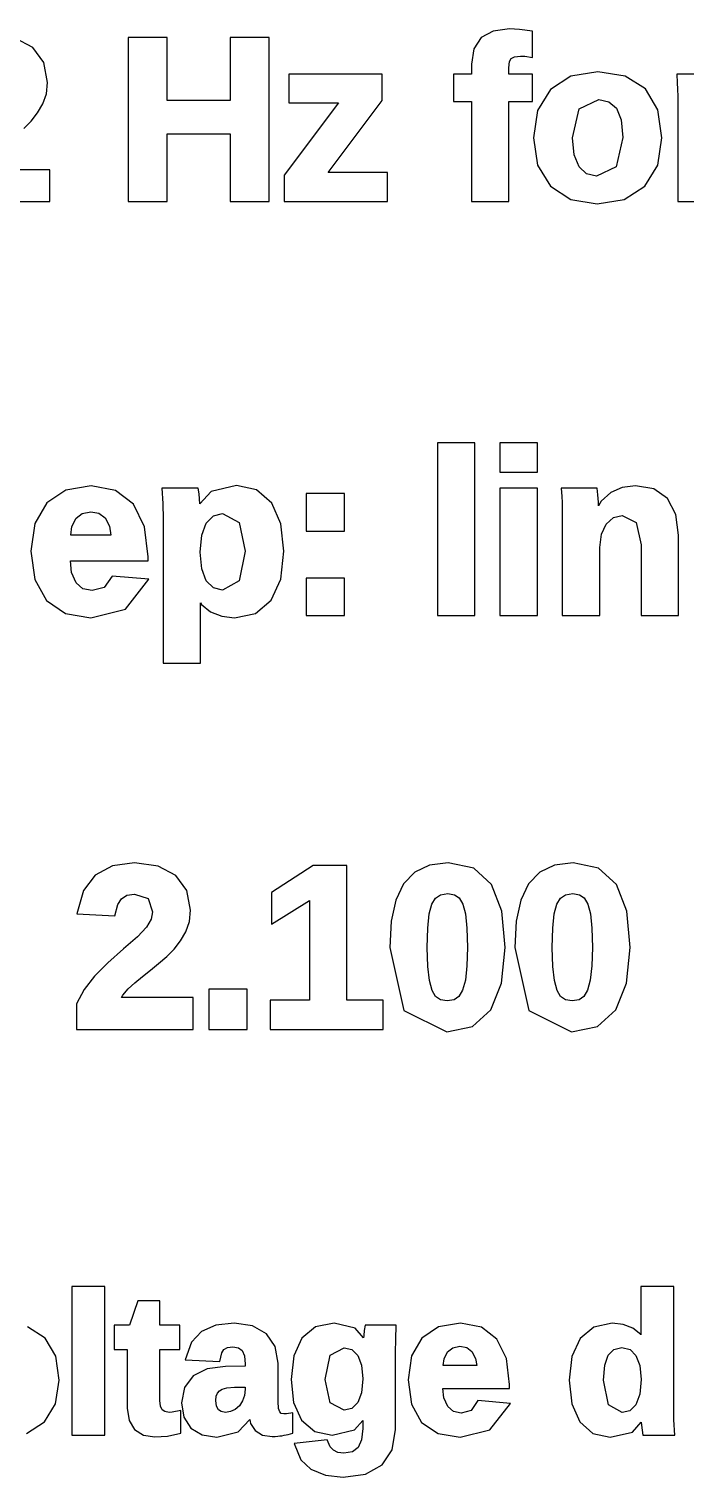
# Model space of a CAD drawing. Header units: metres. Extents: x 7 to 143, y 7 to 53.
# Drawn here: x 57.72 to 68.81, y 7.41 to 31.89 of the extents above; entities that cross this region are included whole.
import ezdxf

# ---------------------------------------------------------------- set-up
doc = ezdxf.new("R2010")
doc.units = ezdxf.units.M

msp = doc.modelspace()

# ---------------------------------------------------------------- linework, layer by layer
for p, q in [((65.5634, 31.8586), (65.3575, 31.7469)), ((65.8405, 31.894), (65.5634, 31.8586)), ((66.0063, 31.8861), (65.8405, 31.894)), ((66.2305, 31.8575), (66.0063, 31.8861)), ((66.2305, 31.4109), (66.2305, 31.8575)), ((57.7811, 31.5827), (57.4809, 31.7404)), ((60.0516, 31.7515), (59.3914, 31.7515)), ((59.3914, 31.7515), (59.3914, 28.9761)), ((60.0516, 30.6863), (60.0516, 31.7515)), ((61.7775, 31.7515), (61.1174, 31.7515)), ((61.1174, 31.7515), (61.1174, 30.6863)), ((61.7775, 28.9761), (61.7775, 31.7515)), ((65.3575, 31.7469), (65.2336, 31.5564)), ((57.9685, 31.3268), (57.7811, 31.5827)), ((65.2336, 31.5564), (65.1944, 31.2989)), ((65.826, 31.239), (65.8385, 31.3422)), ((65.8385, 31.3422), (65.8685, 31.3955)), ((65.8685, 31.3955), (65.9234, 31.4248)), ((65.9234, 31.4248), (66.0263, 31.4367)), ((66.0263, 31.4367), (66.0972, 31.4328)), ((66.0972, 31.4328), (66.2305, 31.4109)), ((58.0297, 30.9914), (57.9685, 31.3268)), ((63.6847, 31.1306), (62.1074, 31.1306)), ((62.1074, 31.1306), (62.1074, 30.6451)), ((63.6847, 30.6823), (63.6847, 31.1306)), ((65.1944, 31.1306), (64.8944, 31.1306)), ((64.8944, 31.1306), (64.8944, 30.6698)), ((65.1944, 31.2989), (65.1944, 31.1306)), ((65.826, 31.1306), (65.826, 31.239)), ((66.2305, 31.1306), (65.826, 31.1306)), ((66.2305, 30.6698), (66.2305, 31.1306)), ((67.3329, 31.1692), (66.8775, 31.0952)), ((67.7947, 31.0978), (67.3329, 31.1692)), ((68.138, 30.88), (67.7947, 31.0978)), ((69.273, 31.1306), (68.6658, 31.1306)), ((68.6658, 31.1306), (68.6743, 30.9839)), ((58.0099, 30.7996), (58.0297, 30.9914)), ((66.5311, 30.8704), (66.315, 30.5154)), ((66.8775, 31.0952), (66.5311, 30.8704)), ((68.3479, 30.5268), (68.138, 30.88)), ((68.6743, 30.9839), (68.6792, 30.8788)), ((68.6792, 30.8788), (68.6827, 30.7522)), ((57.8622, 30.4755), (57.9509, 30.6287)), ((57.9509, 30.6287), (58.0099, 30.7996)), ((61.1174, 30.6863), (60.0516, 30.6863)), ((62.9462, 30.6451), (62.0296, 29.4206)), ((62.1074, 30.6451), (62.9462, 30.6451)), ((62.7738, 29.4654), (63.6847, 30.6823)), ((64.8944, 30.6698), (65.1944, 30.6698)), ((65.1944, 30.6698), (65.1944, 28.9761)), ((65.826, 30.6698), (66.2305, 30.6698)), ((65.826, 28.9761), (65.826, 30.6698)), ((67.0194, 30.5431), (67.3471, 30.6997)), ((67.3471, 30.6997), (67.519, 30.6644)), ((67.519, 30.6644), (67.6467, 30.5565)), ((68.6827, 30.7522), (68.6839, 30.5979)), ((57.7529, 30.3364), (57.8622, 30.4755)), ((66.315, 30.5154), (66.2439, 30.0553)), ((66.9052, 30.0519), (67.0194, 30.5431)), ((67.6467, 30.5565), (67.7289, 30.3591)), ((68.4166, 30.055), (68.3479, 30.5268)), ((68.6839, 30.5979), (68.6839, 28.9761)), ((57.6272, 30.2088), (57.7529, 30.3364)), ((60.0516, 30.123), (61.1174, 30.123)), ((60.0516, 28.9761), (60.0516, 30.123)), ((61.1174, 30.123), (61.1174, 28.9761)), ((67.7289, 30.3591), (67.7573, 30.0587)), ((66.2439, 30.0553), (66.3149, 29.5935)), ((66.9334, 29.7647), (66.9052, 30.0519)), ((67.7573, 30.0587), (67.6416, 29.5632)), ((68.3446, 29.5921), (68.4166, 30.055)), ((67.0155, 29.5612), (66.9334, 29.7647)), ((58.071, 29.5148), (56.8646, 29.5148)), ((58.071, 28.9761), (58.071, 29.5148)), ((62.0296, 29.4206), (62.0296, 28.9761)), ((63.7777, 29.4654), (62.7738, 29.4654)), ((63.7777, 28.9761), (63.7777, 29.4654)), ((66.3149, 29.5935), (66.531, 29.2374)), ((67.1425, 29.4434), (67.0155, 29.5612)), ((67.3102, 29.4053), (67.1425, 29.4434)), ((67.6416, 29.5632), (67.3102, 29.4053)), ((68.1254, 29.2362), (68.3446, 29.5921)), ((66.531, 29.2374), (66.8745, 29.0118)), ((67.7767, 29.0114), (68.1254, 29.2362)), ((56.0989, 28.9761), (58.071, 28.9761)), ((59.3914, 28.9761), (60.0516, 28.9761)), ((61.1174, 28.9761), (61.7775, 28.9761)), ((62.0296, 28.9761), (63.7777, 28.9761)), ((65.1944, 28.9761), (65.826, 28.9761)), ((66.8745, 29.0118), (67.3216, 28.9375)), ((67.3216, 28.9375), (67.7767, 29.0114)), ((68.6839, 28.9761), (69.3175, 28.9761)), ((65.2555, 24.8939), (64.6219, 24.8939)), ((64.6219, 24.8939), (64.6219, 21.9761)), ((65.2555, 21.9761), (65.2555, 24.8939)), ((66.3107, 24.8939), (65.6771, 24.8939)), ((65.6771, 24.8939), (65.6771, 24.4008)), ((66.3107, 24.4008), (66.3107, 24.8939)), ((65.6771, 24.4008), (66.3107, 24.4008)), ((58.3394, 24.0977), (58.0155, 23.8801)), ((58.7695, 24.1693), (58.3394, 24.0977)), ((59.1802, 24.0921), (58.7695, 24.1693)), ((59.4848, 23.8576), (59.1802, 24.0921)), ((60.5776, 24.1306), (59.9643, 24.1306)), ((59.9643, 24.1306), (59.9785, 23.8693)), ((60.5939, 24.0362), (60.5776, 24.1306)), ((60.6015, 23.9492), (60.5939, 24.0362)), ((60.7936, 24.0749), (60.6057, 23.8655)), ((61.2224, 24.1755), (60.7936, 24.0749)), ((61.5645, 24.1013), (61.2224, 24.1755)), ((61.8204, 23.8784), (61.5645, 24.1013)), ((63.0515, 24.0394), (62.4047, 24.0394)), ((62.4047, 24.0394), (62.4047, 23.404)), ((63.0515, 23.404), (63.0515, 24.0394)), ((66.3107, 24.1306), (65.6771, 24.1306)), ((65.6771, 24.1306), (65.6771, 21.9761)), ((66.3107, 21.9761), (66.3107, 24.1306)), ((67.3211, 24.1306), (66.7139, 24.1306)), ((66.7139, 24.1306), (66.7226, 23.9885)), ((67.3324, 24.0185), (67.3211, 24.1306)), ((67.341, 23.8909), (67.3324, 24.0185)), ((67.5518, 24.0564), (67.391, 23.9073)), ((67.7451, 24.1425), (67.5518, 24.0564)), ((67.9702, 24.171), (67.7451, 24.1425)), ((68.2773, 24.1174), (67.9702, 24.171)), ((68.5089, 23.9531), (68.2773, 24.1174)), ((58.0155, 23.8801), (57.8155, 23.5293)), ((59.6687, 23.4779), (59.4848, 23.8576)), ((59.9785, 23.8693), (59.9823, 23.6078)), ((60.6057, 23.8655), (60.6015, 23.9492)), ((61.9761, 23.5267), (61.8204, 23.8784)), ((66.7226, 23.9885), (66.7275, 23.8891)), ((66.7275, 23.8891), (66.731, 23.7708)), ((66.731, 23.7708), (66.7322, 23.6207)), ((67.3443, 23.8296), (67.341, 23.8909)), ((67.391, 23.9073), (67.3443, 23.8296)), ((68.6497, 23.6867), (68.5089, 23.9531)), ((57.8155, 23.5293), (57.7501, 23.063)), ((58.4426, 23.4794), (58.5117, 23.6193)), ((58.5117, 23.6193), (58.6166, 23.703)), ((58.6166, 23.703), (58.7614, 23.7315)), ((58.7614, 23.7315), (58.8989, 23.7045)), ((58.8989, 23.7045), (59.0033, 23.625)), ((59.0033, 23.625), (59.0766, 23.4863)), ((59.9823, 23.6078), (59.9823, 21.1692)), ((60.6357, 23.3334), (60.7142, 23.5403)), ((60.7142, 23.5403), (60.8348, 23.6623)), ((60.8348, 23.6623), (60.9901, 23.7008)), ((60.9901, 23.7008), (61.2701, 23.5484)), ((61.2701, 23.5484), (61.3693, 23.0627)), ((62.0269, 23.0628), (61.9761, 23.5267)), ((66.7322, 23.6207), (66.7322, 21.9761)), ((67.3941, 23.35), (67.4755, 23.5233)), ((67.4755, 23.5233), (67.5959, 23.6326)), ((67.5959, 23.6326), (67.7409, 23.667)), ((67.7409, 23.667), (67.9781, 23.5502)), ((67.9781, 23.5502), (68.0633, 23.1731)), ((68.6949, 23.3337), (68.6497, 23.6867)), ((58.4221, 23.335), (58.4426, 23.4794)), ((59.1026, 23.335), (58.4221, 23.335)), ((59.0766, 23.4863), (59.1026, 23.335)), ((59.7285, 22.9689), (59.6687, 23.4779)), ((60.6085, 23.0477), (60.6357, 23.3334)), ((62.4047, 23.404), (63.0515, 23.404)), ((67.3658, 23.1243), (67.3941, 23.35)), ((68.6949, 21.9761), (68.6949, 23.3337)), ((57.7501, 23.063), (57.8145, 22.5838)), ((60.6356, 22.7647), (60.6085, 23.0477)), ((61.3693, 23.0627), (61.269, 22.5628)), ((61.9739, 22.5934), (62.0269, 23.0628)), ((67.3658, 21.9761), (67.3658, 23.1243)), ((68.0633, 23.1731), (68.0633, 21.9761)), ((58.4374, 22.7006), (58.4163, 22.9008)), ((58.4163, 22.9008), (59.7285, 22.9008)), ((59.7285, 22.9008), (59.7285, 22.9689)), ((57.8145, 22.5838), (58.0113, 22.2279)), ((58.513, 22.5286), (58.4374, 22.7006)), ((58.6291, 22.4297), (58.513, 22.5286)), ((59.1202, 22.6424), (58.9879, 22.45)), ((59.7448, 22.5882), (59.1202, 22.6424)), ((59.3459, 22.0834), (59.7448, 22.5882)), ((60.714, 22.562), (60.6356, 22.7647)), ((60.8336, 22.4433), (60.714, 22.562)), ((61.269, 22.5628), (60.986, 22.4059)), ((61.8114, 22.2373), (61.9739, 22.5934)), ((63.0515, 22.6097), (62.4047, 22.6097)), ((62.4047, 22.6097), (62.4047, 21.9761)), ((63.0515, 21.9761), (63.0515, 22.6097)), ((58.7866, 22.3965), (58.6291, 22.4297)), ((58.9879, 22.45), (58.7866, 22.3965)), ((60.986, 22.4059), (60.8336, 22.4433)), ((58.0113, 22.2279), (58.3326, 22.0093)), ((58.7634, 21.9371), (59.3459, 22.0834)), ((60.6159, 22.0074), (60.6136, 22.1913)), ((60.6136, 22.1913), (60.6327, 22.1627)), ((60.6327, 22.1627), (60.7861, 22.0386)), ((60.7861, 22.0386), (60.9737, 21.9628)), ((61.5448, 22.0118), (61.8114, 22.2373)), ((58.3326, 22.0093), (58.7634, 21.9371)), ((60.6159, 21.1692), (60.6159, 22.0074)), ((60.9737, 21.9628), (61.191, 21.9376)), ((61.191, 21.9376), (61.5448, 22.0118)), ((62.4047, 21.9761), (63.0515, 21.9761)), ((64.6219, 21.9761), (65.2555, 21.9761)), ((65.6771, 21.9761), (66.3107, 21.9761)), ((66.7322, 21.9761), (67.3658, 21.9761)), ((68.0633, 21.9761), (68.6949, 21.9761)), ((59.9823, 21.1692), (60.6159, 21.1692)), ((59.1269, 17.7408), (58.8349, 17.5848)), ((59.5009, 17.7918), (59.1269, 17.7408)), ((59.899, 17.7404), (59.5009, 17.7918)), ((60.1992, 17.5827), (59.899, 17.7404)), ((62.5207, 17.7515), (61.8152, 17.2938)), ((63.0906, 17.7515), (62.5207, 17.7515)), ((63.0906, 15.473), (63.0906, 17.7515)), ((64.2382, 17.6384), (64.05, 17.4416)), ((64.4875, 17.754), (64.2382, 17.6384)), ((64.8017, 17.792), (64.4875, 17.754)), ((65.2341, 17.7016), (64.8017, 17.792)), ((65.5368, 17.4267), (65.2341, 17.7016)), ((66.3504, 17.6384), (66.1622, 17.4416)), ((66.5997, 17.754), (66.3504, 17.6384)), ((66.9138, 17.792), (66.5997, 17.754)), ((67.3462, 17.7016), (66.9138, 17.792)), ((67.649, 17.4267), (67.3462, 17.7016)), ((58.8349, 17.5848), (58.6366, 17.329)), ((60.3866, 17.3268), (60.1992, 17.5827)), ((64.05, 17.4416), (63.9183, 17.1652)), ((65.7088, 16.979), (65.5368, 17.4267)), ((66.1622, 17.4416), (66.0304, 17.1652)), ((67.8209, 16.979), (67.649, 17.4267)), ((58.6366, 17.329), (58.5247, 16.9316)), ((59.2159, 17.0884), (59.2798, 17.1874)), ((59.2798, 17.1874), (59.372, 17.2451)), ((59.372, 17.2451), (59.5006, 17.2648)), ((59.5006, 17.2648), (59.7289, 17.1891)), ((59.7289, 17.1891), (59.8046, 16.9633)), ((60.4478, 16.9914), (60.3866, 17.3268)), ((61.8152, 17.2938), (61.8152, 16.7569)), ((61.8152, 16.7569), (62.457, 17.1575)), ((62.457, 17.1575), (62.457, 15.473)), ((63.9183, 17.1652), (63.8408, 16.8077)), ((64.5275, 17.0951), (64.5888, 17.198)), ((64.5888, 17.198), (64.6725, 17.2534)), ((64.6725, 17.2534), (64.7955, 17.2729)), ((64.7955, 17.2729), (64.9104, 17.2538)), ((64.9104, 17.2538), (64.9898, 17.1995)), ((64.9898, 17.1995), (65.0496, 17.0968)), ((66.0304, 17.1652), (65.9529, 16.8077)), ((66.6396, 17.0951), (66.7009, 17.198)), ((66.7009, 17.198), (66.7847, 17.2534)), ((66.7847, 17.2534), (66.9076, 17.2729)), ((66.9076, 17.2729), (67.0225, 17.2538)), ((67.0225, 17.2538), (67.1019, 17.1995)), ((67.1019, 17.1995), (67.1617, 17.0968)), ((58.5247, 16.9316), (59.165, 16.8954)), ((59.165, 16.8954), (59.2159, 17.0884)), ((59.8046, 16.9633), (59.7805, 16.8406)), ((60.428, 16.7996), (60.4478, 16.9914)), ((64.4576, 16.6902), (64.4833, 16.9299)), ((64.4833, 16.9299), (64.5275, 17.0951)), ((65.0496, 17.0968), (65.0939, 16.9308)), ((65.0939, 16.9308), (65.1203, 16.6904)), ((65.7649, 16.3646), (65.7088, 16.979)), ((66.5697, 16.6902), (66.5954, 16.9299)), ((66.5954, 16.9299), (66.6396, 17.0951)), ((67.1617, 17.0968), (67.206, 16.9308)), ((67.206, 16.9308), (67.2324, 16.6904)), ((67.877, 16.3646), (67.8209, 16.979)), ((59.7027, 16.706), (59.5534, 16.544)), ((59.7805, 16.8406), (59.7027, 16.706)), ((60.369, 16.6287), (60.428, 16.7996)), ((63.8408, 16.8077), (63.815, 16.3607)), ((64.4489, 16.3645), (64.4576, 16.6902)), ((65.1203, 16.6904), (65.1292, 16.3646)), ((65.9529, 16.8077), (65.9271, 16.3607)), ((66.561, 16.3646), (66.5697, 16.6902)), ((67.2324, 16.6904), (67.2413, 16.3646)), ((59.5534, 16.544), (59.3164, 16.3379)), ((60.171, 16.3364), (60.2803, 16.4755)), ((60.2803, 16.4755), (60.369, 16.6287)), ((59.3164, 16.3379), (59.0474, 16.104)), ((59.908, 16.0907), (60.0453, 16.2088)), ((60.0453, 16.2088), (60.171, 16.3364)), ((63.815, 16.3607), (64.0514, 15.2982)), ((64.458, 16.042), (64.4489, 16.3645)), ((65.1292, 16.3646), (65.1201, 16.0504)), ((65.7056, 15.757), (65.7649, 16.3646)), ((65.9271, 16.3607), (66.1635, 15.2982)), ((66.5701, 16.042), (66.561, 16.3646)), ((67.2413, 16.3646), (67.2322, 16.0504)), ((67.8177, 15.757), (67.877, 16.3646)), ((59.0474, 16.104), (58.8263, 15.8773)), ((59.6332, 15.872), (59.768, 15.9796)), ((59.768, 15.9796), (59.908, 16.0907)), ((64.4851, 15.8017), (64.458, 16.042)), ((65.1201, 16.0504), (65.0929, 15.8121)), ((66.5972, 15.8017), (66.5701, 16.042)), ((67.2322, 16.0504), (67.2051, 15.8121)), ((58.8263, 15.8773), (58.6516, 15.6509)), ((59.3959, 15.6618), (59.508, 15.7668)), ((59.508, 15.7668), (59.6332, 15.872)), ((64.5303, 15.635), (64.4851, 15.8017)), ((65.0929, 15.8121), (65.0472, 15.6435)), ((65.5241, 15.3081), (65.7056, 15.757)), ((66.6425, 15.635), (66.5972, 15.8017)), ((67.2051, 15.8121), (67.1593, 15.6434)), ((67.6362, 15.3081), (67.8177, 15.757)), ((58.6516, 15.6509), (58.517, 15.4094)), ((59.2827, 15.5148), (59.3057, 15.5557)), ((60.4891, 15.5148), (59.2827, 15.5148)), ((59.3057, 15.5557), (59.3959, 15.6618)), ((60.4891, 14.9761), (60.4891, 15.5148)), ((61.4069, 15.6553), (60.7582, 15.6553)), ((60.7582, 15.6553), (60.7582, 14.9761)), ((61.4069, 14.9761), (61.4069, 15.6553)), ((62.457, 15.473), (61.7943, 15.473)), ((61.7943, 15.473), (61.7943, 14.9761)), ((63.7038, 15.473), (63.0906, 15.473)), ((63.7038, 14.9761), (63.7038, 15.473)), ((64.5909, 15.5321), (64.5303, 15.635)), ((64.6715, 15.4776), (64.5909, 15.5321)), ((64.7879, 15.4585), (64.6715, 15.4776)), ((64.903, 15.4786), (64.7879, 15.4585)), ((64.9848, 15.5363), (64.903, 15.4786)), ((65.0472, 15.6435), (64.9848, 15.5363)), ((66.7031, 15.5321), (66.6425, 15.635)), ((66.7836, 15.4776), (66.7031, 15.5321)), ((66.9, 15.4585), (66.7836, 15.4776)), ((67.0152, 15.4786), (66.9, 15.4585)), ((67.097, 15.5363), (67.0152, 15.4786)), ((67.1593, 15.6434), (67.097, 15.5363)), ((58.517, 15.4094), (58.517, 14.9761)), ((64.0514, 15.2982), (64.7776, 14.9356)), ((65.2149, 15.0294), (65.5241, 15.3081)), ((66.1635, 15.2982), (66.8898, 14.9356)), ((67.327, 15.0294), (67.6362, 15.3081)), ((58.517, 14.9761), (60.4891, 14.9761)), ((60.7582, 14.9761), (61.4069, 14.9761)), ((61.7943, 14.9761), (63.7038, 14.9761)), ((64.7776, 14.9356), (65.2149, 15.0294)), ((66.8898, 14.9356), (67.327, 15.0294)), ((59.0008, 10.6305), (58.4434, 10.6305)), ((58.4434, 10.6305), (58.4434, 8.11525)), ((59.0008, 8.11525), (59.0008, 10.6305)), ((68.616, 10.6305), (68.0586, 10.6305)), ((68.0586, 10.6305), (68.0586, 9.93732)), ((68.616, 8.54935), (68.616, 10.6305)), ((59.5592, 10.3896), (59.416, 9.9762)), ((59.9312, 10.3896), (59.5592, 10.3896)), ((59.9312, 9.9762), (59.9312, 10.3896)), ((57.9879, 9.75937), (57.6909, 9.94777)), ((59.416, 9.9762), (59.1558, 9.9762)), ((59.1558, 9.9762), (59.1558, 9.56697)), ((60.2648, 9.9762), (59.9312, 9.9762)), ((60.2648, 9.56697), (60.2648, 9.9762)), ((60.6322, 9.86777), (60.4637, 9.68903)), ((60.8745, 9.97443), (60.6322, 9.86777)), ((61.1839, 10.0091), (60.8745, 9.97443)), ((61.4949, 9.96587), (61.1839, 10.0091)), ((61.7323, 9.83218), (61.4949, 9.96587)), ((61.8805, 9.6145), (61.7323, 9.83218)), ((62.5618, 9.94835), (62.3297, 9.75734)), ((62.8776, 10.0116), (62.5618, 9.94835)), ((63.2289, 9.92583), (62.8776, 10.0116)), ((63.3718, 9.7616), (63.2289, 9.92583)), ((63.3743, 9.8015), (63.3718, 9.7616)), ((63.382, 9.88504), (63.3743, 9.8015)), ((63.3972, 9.9762), (63.382, 9.88504)), ((63.9245, 9.9762), (63.3972, 9.9762)), ((63.9152, 9.73578), (63.9245, 9.9762)), ((64.6373, 9.94769), (64.3569, 9.75934)), ((65.0087, 10.0095), (64.6373, 9.94769)), ((65.3636, 9.94279), (65.0087, 10.0095)), ((65.6274, 9.73972), (65.3636, 9.94279)), ((67.2669, 9.94553), (67.0352, 9.75139)), ((67.5741, 10.0093), (67.2669, 9.94553)), ((67.7629, 9.98816), (67.5741, 10.0093)), ((67.925, 9.92432), (67.7629, 9.98816)), ((68.0573, 9.81734), (67.925, 9.92432)), ((68.06, 9.81311), (68.0573, 9.81734)), ((68.0586, 9.93732), (68.06, 9.81311)), ((58.1694, 9.45395), (57.9879, 9.75937)), ((59.1558, 9.56697), (59.3788, 9.56697)), ((59.3788, 9.56697), (59.3788, 8.57515)), ((59.9312, 8.70497), (59.9312, 9.56697)), ((59.9312, 9.56697), (60.2648, 9.56697)), ((60.4637, 9.68903), (60.3567, 9.3896)), ((60.9761, 9.50874), (61.013, 9.56752)), ((61.013, 9.56752), (61.0699, 9.59979)), ((61.0699, 9.59979), (61.1626, 9.61197)), ((61.1626, 9.61197), (61.2602, 9.59459)), ((61.2602, 9.59459), (61.3197, 9.54742)), ((61.9282, 9.33145), (61.8805, 9.6145)), ((62.3297, 9.75734), (62.191, 9.45604)), ((62.8088, 9.46669), (63.046, 9.59322)), ((63.046, 9.59322), (63.1727, 9.56281)), ((63.1727, 9.56281), (63.2726, 9.46568)), ((63.9128, 9.51932), (63.9152, 9.73578)), ((64.3569, 9.75934), (64.184, 9.45601)), ((64.7933, 9.52623), (64.8806, 9.59592)), ((64.8806, 9.59592), (65.0016, 9.61972)), ((65.0016, 9.61972), (65.1165, 9.59721)), ((65.1165, 9.59721), (65.2034, 9.53096)), ((65.7863, 9.41167), (65.6274, 9.73972)), ((67.0352, 9.75139), (66.8948, 9.44565)), ((67.509, 9.47141), (67.604, 9.56516)), ((67.604, 9.56516), (67.7391, 9.59654)), ((67.7391, 9.59654), (67.8771, 9.56398)), ((67.8771, 9.56398), (67.9772, 9.466)), ((58.2286, 9.04709), (58.1694, 9.45395)), ((60.3567, 9.3896), (60.9429, 9.36159)), ((60.9429, 9.36159), (60.9761, 9.50874)), ((61.3197, 9.54742), (61.3569, 9.46019)), ((61.3569, 9.46019), (61.3709, 9.31987)), ((61.3709, 9.31987), (61.3709, 9.28203)), ((61.9282, 8.68777), (61.9282, 9.33145)), ((62.191, 9.45604), (62.1459, 9.06042)), ((62.7241, 9.06039), (62.8088, 9.46669)), ((63.2726, 9.46568), (63.3387, 9.30003)), ((63.9128, 8.21495), (63.9128, 9.51932)), ((64.184, 9.45601), (64.1276, 9.05402)), ((64.719, 9.29428), (64.7353, 9.40874)), ((64.7353, 9.40874), (64.7933, 9.52623)), ((65.2034, 9.53096), (65.2649, 9.41454)), ((65.2649, 9.41454), (65.2857, 9.29428)), ((65.8377, 8.9738), (65.7863, 9.41167)), ((66.8948, 9.44565), (66.8491, 9.0442)), ((67.4479, 9.30014), (67.509, 9.47141)), ((67.9772, 9.466), (68.0422, 9.29605)), ((60.4923, 9.11948), (60.3443, 8.92494)), ((60.7286, 9.23665), (60.4923, 9.11948)), ((61.0381, 9.27632), (60.7286, 9.23665)), ((61.3709, 9.28203), (61.0381, 9.27632)), ((62.1459, 9.06042), (62.1897, 8.66696)), ((62.8079, 8.66277), (62.7241, 9.06039)), ((63.3387, 9.30003), (63.3617, 9.07002)), ((63.3617, 9.07002), (63.3387, 8.83398)), ((65.2857, 9.29428), (64.719, 9.29428)), ((67.4267, 9.04698), (67.4479, 9.30014)), ((68.0422, 9.29605), (68.0649, 9.05554)), ((58.1665, 8.64787), (58.2286, 9.04709)), ((60.3443, 8.92494), (60.296, 8.66391)), ((60.8815, 8.77531), (60.9023, 8.82954)), ((60.9023, 8.82954), (60.9346, 8.86798)), ((60.9346, 8.86798), (60.98, 8.8958)), ((60.98, 8.8958), (61.0587, 8.91591)), ((61.0587, 8.91591), (61.1892, 8.92741)), ((61.1892, 8.92741), (61.3709, 8.92995)), ((61.3709, 8.89383), (61.3593, 8.78993)), ((61.3709, 8.92995), (61.3709, 8.89383)), ((63.3387, 8.83398), (63.2726, 8.66646)), ((64.1276, 9.05402), (64.1831, 8.64101)), ((64.7309, 8.74521), (64.7138, 8.90785)), ((64.7138, 8.90785), (65.8377, 8.90785)), ((65.8377, 8.90785), (65.8377, 8.9738)), ((66.8491, 9.0442), (66.8924, 8.64761)), ((67.5107, 8.62741), (67.4267, 9.04698)), ((68.0649, 9.05554), (68.0412, 8.80774)), ((57.9771, 8.34015), (58.1665, 8.64787)), ((59.3788, 8.57515), (59.4079, 8.3671)), ((59.9422, 8.6044), (59.9312, 8.70497)), ((59.9699, 8.54547), (59.9422, 8.6044)), ((60.296, 8.66391), (60.3348, 8.4211)), ((60.8739, 8.69992), (60.8815, 8.77531)), ((60.8864, 8.60591), (60.8739, 8.69992)), ((60.9192, 8.54747), (60.8864, 8.60591)), ((61.2723, 8.6131), (61.2035, 8.55247)), ((61.3253, 8.6946), (61.2723, 8.6131)), ((61.3593, 8.78993), (61.3253, 8.6946)), ((61.9361, 8.57027), (61.9282, 8.68777)), ((61.9554, 8.50922), (61.9361, 8.57027)), ((62.1897, 8.66696), (62.3245, 8.36879)), ((63.0427, 8.53885), (62.8079, 8.66277)), ((63.2726, 8.66646), (63.1721, 8.56941)), ((64.1831, 8.64101), (64.3533, 8.33325)), ((64.7946, 8.6003), (64.7309, 8.74521)), ((64.8915, 8.51776), (64.7946, 8.6003)), ((65.3057, 8.70096), (65.1914, 8.53473)), ((65.8584, 8.653), (65.3057, 8.70096)), ((65.5067, 8.20798), (65.8584, 8.653)), ((66.8924, 8.64761), (67.0256, 8.34268)), ((67.743, 8.49844), (67.5107, 8.62741)), ((67.9731, 8.63181), (67.8708, 8.53008)), ((68.0412, 8.80774), (67.9731, 8.63181)), ((57.6756, 8.14586), (57.9771, 8.34015)), ((59.4079, 8.3671), (59.501, 8.20982)), ((60.0124, 8.51424), (59.9699, 8.54547)), ((60.0835, 8.50206), (60.0124, 8.51424)), ((60.1394, 8.50696), (60.0835, 8.50206)), ((60.2844, 8.53513), (60.1394, 8.50696)), ((60.2844, 8.15146), (60.2844, 8.53513)), ((60.3348, 8.4211), (60.4541, 8.23517)), ((60.968, 8.51433), (60.9192, 8.54747)), ((61.036, 8.50232), (60.968, 8.51433)), ((61.1234, 8.51477), (61.036, 8.50232)), ((61.2035, 8.55247), (61.1234, 8.51477)), ((61.2539, 8.17459), (61.4482, 8.38426)), ((61.4482, 8.38426), (61.4637, 8.31555)), ((61.9802, 8.48573), (61.9554, 8.50922)), ((62.0271, 8.47591), (61.9802, 8.48573)), ((62.0695, 8.47792), (62.0271, 8.47591)), ((62.174, 8.49335), (62.0695, 8.47792)), ((62.174, 8.1487), (62.174, 8.49335)), ((62.3245, 8.36879), (62.5466, 8.18001)), ((63.1721, 8.56941), (63.0427, 8.53885)), ((63.2181, 8.20435), (63.3595, 8.36238)), ((63.3595, 8.36238), (63.3587, 8.3187)), ((64.3533, 8.33325), (64.6314, 8.14401)), ((65.0231, 8.49007), (64.8915, 8.51776)), ((65.1914, 8.53473), (65.0231, 8.49007)), ((67.0256, 8.34268), (67.2462, 8.14668)), ((67.8708, 8.53008), (67.743, 8.49844)), ((67.9171, 8.16727), (68.0673, 8.33444)), ((68.0673, 8.33444), (68.071, 8.28368)), ((68.6192, 8.37367), (68.616, 8.54935)), ((68.6314, 8.11525), (68.6192, 8.37367)), ((58.4434, 8.11525), (59.0008, 8.11525)), ((59.501, 8.20982), (59.6523, 8.11555)), ((59.6523, 8.11555), (59.8465, 8.08569)), ((59.8465, 8.08569), (60.0606, 8.10017)), ((60.0606, 8.10017), (60.2844, 8.15146)), ((60.4541, 8.23517), (60.6438, 8.11958)), ((60.6438, 8.11958), (60.8912, 8.08176)), ((60.8912, 8.08176), (61.2539, 8.17459)), ((61.4637, 8.31555), (61.5403, 8.19373)), ((61.5403, 8.19373), (61.664, 8.11879)), ((61.664, 8.11879), (61.828, 8.09566)), ((61.828, 8.09566), (61.8788, 8.09656)), ((61.8788, 8.09656), (61.9206, 8.09915)), ((61.9206, 8.09915), (61.9579, 8.10297)), ((61.9579, 8.10297), (61.9933, 8.1077)), ((61.9933, 8.1077), (62.028, 8.11377)), ((62.028, 8.11377), (62.0622, 8.12148)), ((62.0622, 8.12148), (62.0971, 8.13008)), ((62.0971, 8.13008), (62.174, 8.1487)), ((62.5466, 8.18001), (62.8428, 8.11731)), ((62.8428, 8.11731), (63.2181, 8.20435)), ((63.3587, 8.2282), (63.3379, 8.03616)), ((63.3587, 8.3187), (63.3587, 8.2282)), ((63.8571, 7.87021), (63.9128, 8.21495)), ((64.6314, 8.14401), (65.0037, 8.08168)), ((65.0037, 8.08168), (65.5067, 8.20798)), ((67.2462, 8.14668), (67.5425, 8.08148)), ((67.5425, 8.08148), (67.9171, 8.16727)), ((68.071, 8.28368), (68.0796, 8.20148)), ((68.0796, 8.20148), (68.0939, 8.11525)), ((68.0939, 8.11525), (68.6314, 8.11525)), ((62.7587, 8.04033), (62.198, 7.97449)), ((62.198, 7.97449), (62.3105, 7.70187)), ((62.8081, 7.91917), (62.7587, 8.04033)), ((62.862, 7.86111), (62.8081, 7.91917)), ((62.9392, 7.82362), (62.862, 7.86111)), ((63.1864, 7.8364), (63.0412, 7.81058)), ((63.2804, 7.90915), (63.1864, 7.8364)), ((63.3379, 8.03616), (63.2804, 7.90915)), ((63.6843, 7.61301), (63.8571, 7.87021)), ((62.3105, 7.70187), (62.4837, 7.53896)), ((63.0412, 7.81058), (62.9392, 7.82362)), ((63.4038, 7.45862), (63.6843, 7.61301)), ((62.4837, 7.53896), (62.7265, 7.44066)), ((62.7265, 7.44066), (63.0302, 7.40855)), ((63.0302, 7.40855), (63.4038, 7.45862))]:
    msp.add_line(p, q)

doc.saveas('drawing.dxf')
